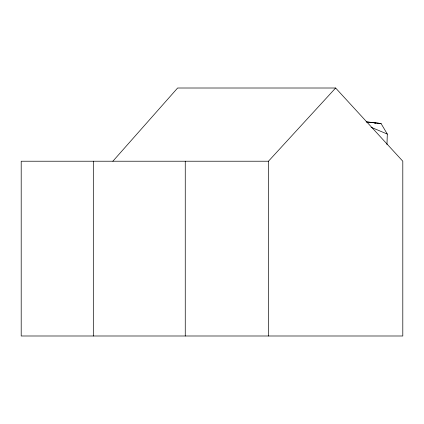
<?xml version="1.0" encoding="UTF-8"?>
<svg xmlns="http://www.w3.org/2000/svg" width="424" height="424" viewBox="0 0 424 424"><rect width="100%" height="100%" fill="white"/><g stroke="black" fill="none" stroke-linecap="round" stroke-linejoin="round"><path stroke-width="0.64" d="M386.974 144.542L387.303 134.069L381.044 123.501L366.161 121.783M112.869 161.221L177.624 88.007L335.628 88.007L402.8 161.221L402.8 335.994L21.2 335.994L21.2 161.221L268.456 161.221L335.628 88.007M374.482 123.087L375.791 123.172M377.763 123.294L381.044 123.501L366.58 122.038M371.085 127.264L387.303 134.069M268.456 161.221L268.456 335.994M185.256 161.221L185.256 335.994M93.312 161.221L93.312 335.994"/></g></svg>
